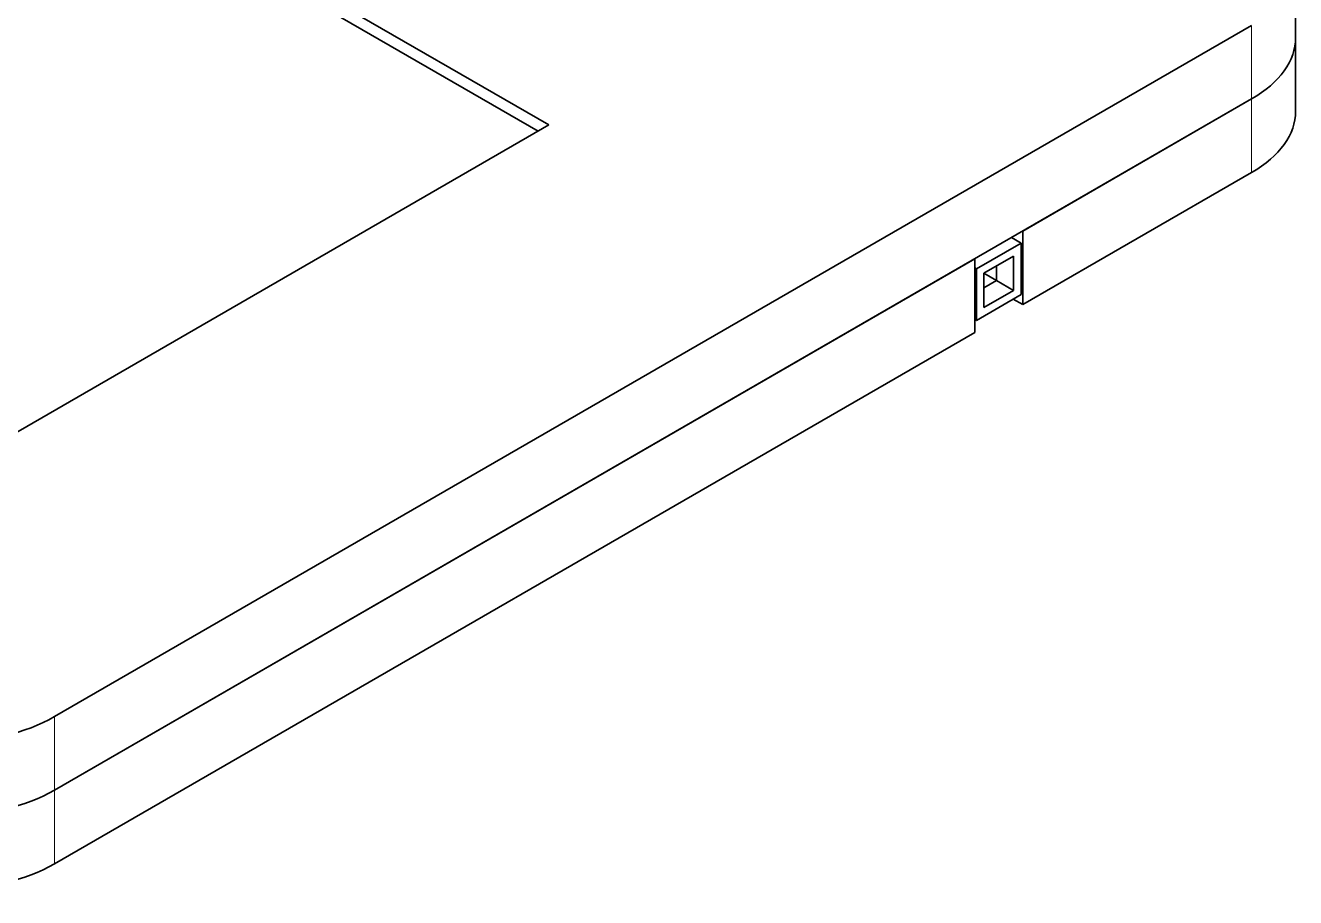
# Model space of a CAD drawing. Extents: x 145 to 857, y 42 to 790.
# Drawn here: x 708.3 to 750.61, y 584.14 to 613.19 of the extents above; entities that cross this region are included whole.
import ezdxf

# ---------------------------------------------------------------- set-up
doc = ezdxf.new("R2010")
doc.units = 0

msp = doc.modelspace()

# ---------------------------------------------------------------- linework, layer by layer
at = {"color": 7, "lineweight": 35}
for p, q in [((725.734, 609.869), (689.839, 630.593)), ((725.381, 609.665), (689.839, 630.185)), ((709.276, 590.168), (749.142, 613.185)), ((709.276, 587.719), (749.142, 610.736)), ((706.561, 598.799), (725.734, 609.869)), ((709.276, 587.719), (739.919, 605.411)), ((709.276, 585.269), (739.919, 602.961))]:
    msp.add_line(p, q, dxfattribs=at)
at = {"color": 7, "lineweight": 35, "ltscale": 0.061238}
for p, q in [((750.607, 612.777), (750.607, 615.227)), ((741.523, 603.888), (741.523, 606.337))]:
    msp.add_line(p, q, dxfattribs=at)
at = {"color": 7, "lineweight": 13, "ltscale": 0.061237}
for p, q in [((749.142, 610.736), (749.142, 613.185)), ((709.276, 587.719), (709.276, 590.168))]:
    msp.add_line(p, q, dxfattribs=at)
at = {"color": 7, "lineweight": 35, "ltscale": 0.061237}
for p, q in [((750.607, 610.328), (750.607, 612.777)), ((739.919, 602.961), (739.919, 605.411))]:
    msp.add_line(p, q, dxfattribs=at)
at = {"color": 7, "lineweight": 35, "ltscale": 0.219944}
for p, q in [((741.523, 606.337), (749.142, 610.736)), ((741.523, 603.888), (749.142, 608.286))]:
    msp.add_line(p, q, dxfattribs=at)
at = {"color": 7, "lineweight": 13, "ltscale": 0.061238}
for p, q in [((749.142, 610.736), (749.142, 608.286)), ((709.276, 587.719), (709.276, 585.269))]:
    msp.add_line(p, q, dxfattribs=at)
at = {"color": 7, "lineweight": 35, "ltscale": 0.042866}
msp.add_line((739.979, 605.078), (741.464, 605.935), dxfattribs=at)
at = {"color": 7, "lineweight": 35, "ltscale": 0.009185}
msp.add_line((741.146, 606.119), (741.464, 605.935), dxfattribs=at)
at = {"color": 7, "lineweight": 35, "ltscale": 0.042865}
msp.add_line((741.464, 604.221), (741.464, 605.935), dxfattribs=at)
at = {"color": 7, "lineweight": 35, "ltscale": 0.028577}
for p, q in [((741.216, 605.506), (740.226, 604.935)), ((741.216, 605.506), (741.216, 604.363)), ((740.226, 603.792), (740.226, 604.935)), ((740.226, 603.792), (741.216, 604.363))]:
    msp.add_line(p, q, dxfattribs=at)
at = {"color": 7, "lineweight": 35, "ltscale": 0.001718}
for p, q in [((739.919, 605.112), (739.979, 605.078)), ((739.919, 603.398), (739.979, 603.363))]:
    msp.add_line(p, q, dxfattribs=at)
at = {"color": 7, "lineweight": 35, "ltscale": 0.042867}
for p in [(739.979, 605.078), (741.464, 604.221)]:
    msp.add_line(p, (739.979, 603.363), dxfattribs=at)
at = {"color": 7, "lineweight": 35, "ltscale": 0.012247}
for p in [(740.226, 604.935), (740.651, 605.18), (740.226, 604.445)]:
    msp.add_line(p, (740.651, 604.69), dxfattribs=at)
at = {"color": 7, "lineweight": 35, "ltscale": 0.01633}
msp.add_line((741.216, 604.363), (740.651, 604.69), dxfattribs=at)
at = {"color": 7, "lineweight": 35, "ltscale": 0.009186}
msp.add_line((741.523, 603.888), (741.205, 604.071), dxfattribs=at)
at = {"color": 7, "lineweight": 35}
for centre, start_param, end_param in [((745.607, 612.777), 5.497787, 6.283185), ((745.607, 612.777), 5.497787, 6.283185), ((745.607, 610.328), 5.497787, 6.283185), ((705.74, 592.21), 3.926991, 5.497787), ((705.74, 589.76), 3.926991, 5.497787), ((705.74, 589.76), 3.926991, 5.497787), ((705.74, 587.311), 3.926991, 5.497787)]:
    msp.add_ellipse(centre, major_axis=(5, 0), ratio=0.57735, start_param=start_param, end_param=end_param, dxfattribs=at)

doc.saveas('drawing.dxf')
